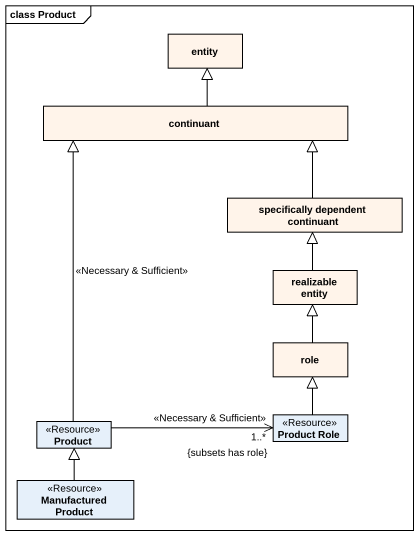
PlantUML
@startuml
mainframe class Product
hide circle
hide empty members
class "entity" as entity_ #FFF4EA
class continuant #FFF4EA
class "specifically dependent continuant" as specifically_dependent #FFF4EA
class "realizable entity" as realizable_entity #FFF4EA
class role #FFF4EA
class Product <<Resource>>
class "Product Role" as Product_Role <<Resource>>
class "Manufactured Product" as Manufactured_Product <<Resource>>
continuant -up-|> entity_
specifically_dependent -up-|> continuant
realizable_entity -up-|> specifically_dependent
role -up-|> realizable_entity
Product -up-|> continuant : <<Necessary & Sufficient>>
Product -right-> "<<Necessary & Sufficient>>\n1..*\n{subsets has role}" Product_Role
Product_Role -up-|> role
Manufactured_Product -up-|> Product
@enduml
